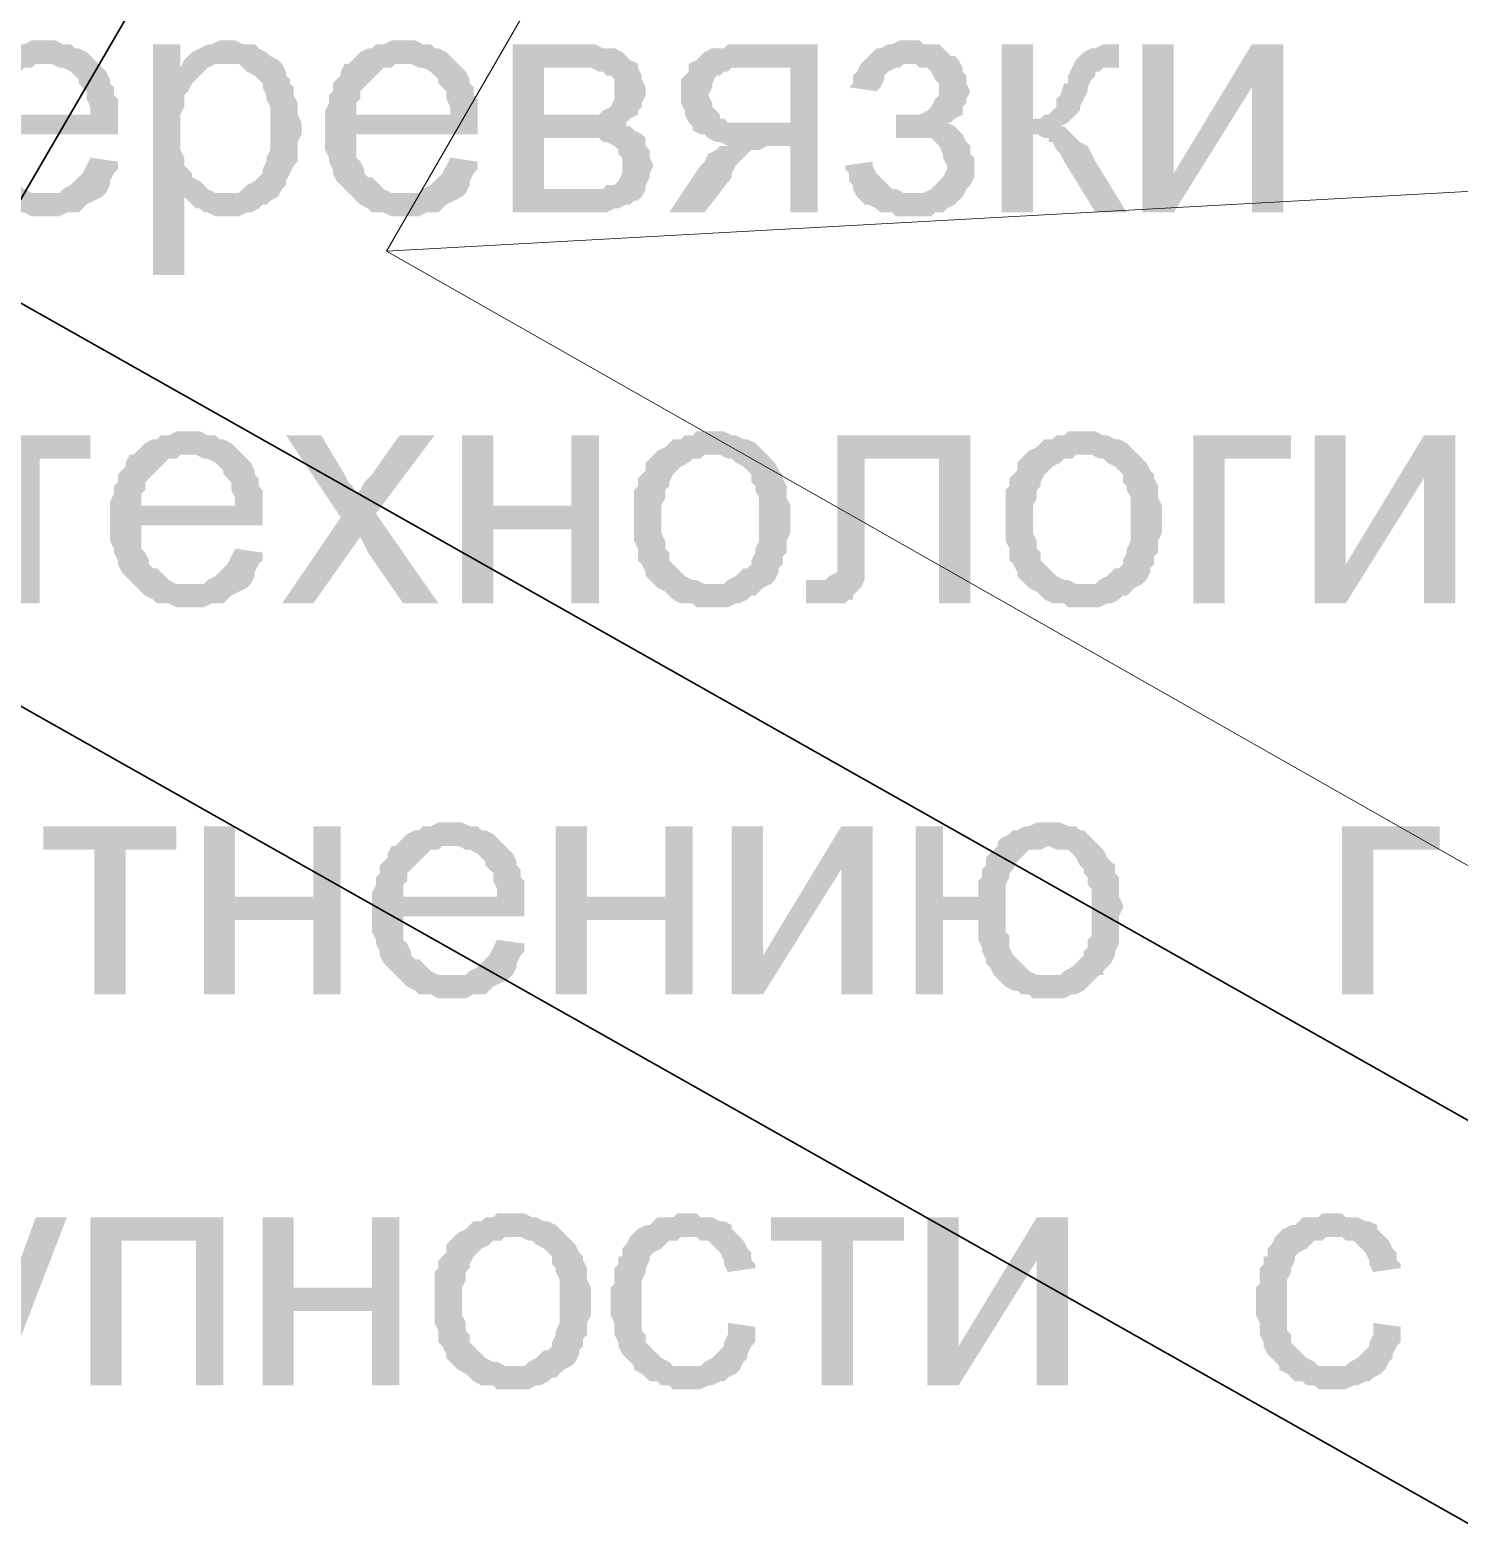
# Model space of a CAD drawing. Header units: millimetres. Extents: x -383313 to -161684, y -117025 to 99224.
# Drawn here: x -346577 to -345030, y -32935 to -31322 of the extents above; entities that cross this region are included whole.
import ezdxf

# ---------------------------------------------------------------- set-up
doc = ezdxf.new("R2010")
doc.units = ezdxf.units.MM
doc.header["$MEASUREMENT"] = 0
doc.layers.add('001__КОНСТРУКТИВ__Стены внутренние', color=7, linetype='Continuous', lineweight=30)
doc.layers.add('Чертежи_Ном._пера__1_Ном._пера__7', color=7, linetype='Continuous', lineweight=18)
doc.layers.add('PDF_Solid Fills', color=7, linetype='Continuous')

# ---------------------------------------------------------------- blocks, each defined once
blk = doc.blocks.new('A$Cf5759c35')
at = {"layer": 'PDF_Solid Fills'}
for points in [[(11899.7, -13068.3), (11899.7, -13068.3), (11887, -13068.3), (11878.6, -13072.5), (11870.1, -13072.5), (11865.9, -13076.8), (11861.6, -13076.8), (11853.2, -13081), (11848.9, -13085.2), (11844.7, -13089.5), (11840.5, -13093.7), (11899.7, -13093.7), (11904, -13093.7), (11908.2, -13093.7), (11916.7, -13097.9), (11920.9, -13097.9), (11929.4, -13102.2), (11933.6, -13106.4), (11937.8, -13110.6), (11937.8, -13114.9), (11942.1, -13119.1), (11946.3, -13123.3), (11946.3, -13131.8), (11950.5, -13140.3), (11950.5, -13148.7), (11848.9, -13148.7), (11980.2, -13148.7), (11980.2, -13140.3), (11980.2, -13131.8), (11975.9, -13127.6), (11975.9, -13119.1), (11971.7, -13114.9), (11971.7, -13110.6), (11967.5, -13102.2), (11963.2, -13097.9), (11959, -13093.7), (11954.8, -13089.5), (11950.5, -13085.2), (11946.3, -13081), (11937.8, -13076.8), (11933.6, -13076.8), (11929.4, -13072.5), (11920.9, -13072.5), (11912.4, -13068.3), (11908.2, -13068.3)], [(12098.7, -13068.3), (12098.7, -13068.3), (12090.2, -13068.3), (12081.8, -13072.5), (12077.5, -13072.5), (12069.1, -13076.8), (12069.1, -13076.8), (12060.6, -13081), (12056.4, -13085.2), (12052.1, -13089.5), (12098.7, -13093.7), (12102.9, -13093.7), (12111.4, -13093.7), (12115.6, -13097.9), (12119.9, -13102.2), (12128.3, -13106.4), (12132.6, -13110.6), (12136.8, -13114.9), (12136.8, -13119.1), (12141, -13127.6), (12141, -13131.8), (12145.3, -13140.3), (12145.3, -13144.5), (12145.3, -13153), (12145.3, -13161.4), (12145.3, -13165.7), (12145.3, -13174.1), (12145.3, -13182.6), (12145.3, -13186.8), (12141, -13195.3), (12141, -13199.5), (12136.8, -13208), (12136.8, -13212.2), (12132.6, -13216.5), (12128.3, -13220.7), (12119.9, -13224.9), (12115.6, -13229.2), (12111.4, -13233.4), (12102.9, -13233.4), (12094.5, -13233.4), (12052.1, -13237.6), (12052.1, -13237.6), (12060.6, -13246.1), (12064.8, -13250.3), (12069.1, -13250.3), (12073.3, -13254.6), (12077.5, -13254.6), (12086, -13258.8), (12090.2, -13258.8), (12098.7, -13258.8), (12098.7, -13258.8), (12107.2, -13258.8), (12111.4, -13258.8), (12119.9, -13254.6), (12124.1, -13254.6), (12132.6, -13250.3), (12136.8, -13246.1), (12141, -13246.1), (12145.3, -13241.9), (12153.7, -13237.6), (12158, -13229.2), (12162.2, -13224.9), (12162.2, -13220.7), (12166.4, -13212.2), (12166.4, -13212.2), (12170.7, -13203.8), (12174.9, -13199.5), (12174.9, -13191.1), (12174.9, -13182.6), (12174.9, -13178.4), (12179.1, -13169.9), (12179.1, -13161.4), (12179.1, -13161.4), (12179.1, -13157.2), (12174.9, -13148.7), (12174.9, -13140.3), (12174.9, -13136), (12170.7, -13127.6), (12170.7, -13119.1), (12166.4, -13114.9), (12166.4, -13110.6), (12162.2, -13106.4), (12162.2, -13102.2), (12158, -13093.7), (12153.7, -13089.5), (12145.3, -13085.2), (12141, -13081), (12141, -13081), (12132.6, -13076.8), (12128.3, -13072.5), (12119.9, -13072.5), (12115.6, -13072.5), (12107.2, -13068.3)], [(12289.2, -13068.3), (12289.2, -13068.3), (12276.5, -13068.3), (12268, -13072.5), (12259.6, -13072.5), (12255.3, -13076.8), (12251.1, -13076.8), (12242.6, -13081), (12238.4, -13085.2), (12234.2, -13089.5), (12229.9, -13093.7), (12289.2, -13093.7), (12293.4, -13093.7), (12297.7, -13093.7), (12306.1, -13097.9), (12310.4, -13097.9), (12318.8, -13102.2), (12323.1, -13106.4), (12327.3, -13110.6), (12327.3, -13114.9), (12331.5, -13119.1), (12335.8, -13123.3), (12335.8, -13131.8), (12340, -13140.3), (12340, -13148.7), (12238.4, -13148.7), (12369.6, -13148.7), (12369.6, -13140.3), (12369.6, -13131.8), (12365.4, -13127.6), (12365.4, -13119.1), (12361.2, -13114.9), (12361.2, -13110.6), (12356.9, -13102.2), (12352.7, -13097.9), (12348.5, -13093.7), (12344.2, -13089.5), (12340, -13085.2), (12335.8, -13081), (12327.3, -13076.8), (12323.1, -13076.8), (12318.8, -13072.5), (12310.4, -13072.5), (12301.9, -13068.3), (12297.7, -13068.3)], [(12839.5, -13068.3), (12826.8, -13068.3), (12818.4, -13072.5), (12814.1, -13072.5), (12805.7, -13076.8), (12801.4, -13076.8), (12797.2, -13081), (12793, -13085.2), (12788.7, -13089.5), (12784.5, -13093.7), (12780.3, -13102.2), (12776, -13106.4), (12776, -13114.9), (12771.8, -13119.1), (12801.4, -13123.3), (12805.7, -13119.1), (12809.9, -13110.6), (12809.9, -13106.4), (12814.1, -13102.2), (12822.6, -13097.9), (12826.8, -13097.9), (12831.1, -13093.7), (12839.5, -13093.7), (12890.3, -13089.5), (12886.1, -13085.2), (12881.9, -13085.2), (12877.6, -13081), (12873.4, -13076.8), (12869.2, -13072.5), (12860.7, -13072.5), (12852.2, -13072.5), (12848, -13068.3)], [(12047.9, -13072.5), (12018.3, -13072.5), (12018.3, -13322.3), (12052.1, -13322.3), (12052.1, -13237.6), (12094.5, -13233.4), (12090.2, -13233.4), (12086, -13233.4), (12077.5, -13229.2), (12073.3, -13224.9), (12069.1, -13220.7), (12060.6, -13216.5), (12060.6, -13212.2), (12056.4, -13208), (12052.1, -13203.8), (12052.1, -13195.3), (12047.9, -13186.8), (12047.9, -13182.6), (12047.9, -13174.1), (12047.9, -13165.7), (12047.9, -13161.4), (12047.9, -13153), (12047.9, -13148.7), (12052.1, -13140.3), (12052.1, -13131.8), (12052.1, -13127.6), (12056.4, -13123.3), (12060.6, -13114.9), (12064.8, -13110.6), (12069.1, -13106.4), (12073.3, -13102.2), (12077.5, -13097.9), (12047.9, -13097.9)], [(12479.7, -13072.5), (12407.7, -13072.5), (12407.7, -13254.6), (12509.3, -13254.6), (12517.8, -13250.3), (12522, -13250.3), (12530.5, -13246.1), (12534.7, -13246.1), (12539, -13241.9), (12543.2, -13241.9), (12547.4, -13237.6), (12551.7, -13229.2), (12441.6, -13229.2), (12441.6, -13174.1), (12479.7, -13174.1), (12547.4, -13169.9), (12539, -13165.7), (12534.7, -13161.4), (12530.5, -13161.4), (12530.5, -13157.2), (12534.7, -13153), (12441.6, -13148.7), (12441.6, -13097.9), (12475.5, -13097.9), (12543.2, -13093.7), (12534.7, -13089.5), (12530.5, -13085.2), (12526.3, -13081), (12517.8, -13076.8), (12517.8, -13076.8), (12509.3, -13076.8), (12505.1, -13076.8), (12496.6, -13072.5), (12488.2, -13072.5)], [(12737.9, -13072.5), (12640.6, -13072.5), (12636.3, -13076.8), (12623.6, -13076.8), (12615.2, -13081), (12610.9, -13085.2), (12606.7, -13089.5), (12606.7, -13089.5), (12598.2, -13093.7), (12708.3, -13097.9), (12708.3, -13157.2), (12674.4, -13157.2), (12602.5, -13161.4), (12602.5, -13165.7), (12610.9, -13169.9), (12615.2, -13169.9), (12619.4, -13174.1), (12627.9, -13178.4), (12632.1, -13178.4), (12640.6, -13182.6), (12636.3, -13182.6), (12708.3, -13182.6), (12708.3, -13254.6), (12737.9, -13254.6)], [(12970.8, -13072.5), (12936.9, -13072.5), (12936.9, -13254.6), (12970.8, -13254.6), (12970.8, -13169.9), (13013.1, -13169.9), (13008.9, -13165.7), (13004.6, -13161.4), (13000.4, -13161.4), (13000.4, -13161.4), (13008.9, -13157.2), (13013.1, -13153), (12970.8, -13153)], [(13063.9, -13072.5), (13047, -13072.5), (13038.5, -13076.8), (13034.3, -13076.8), (13025.8, -13081), (13021.6, -13085.2), (13021.6, -13085.2), (13017.3, -13089.5), (13013.1, -13097.9), (13055.4, -13097.9), (13063.9, -13097.9)], [(13241.7, -13072.5), (13207.8, -13072.5), (13123.2, -13212.2), (13089.3, -13254.6), (13123.2, -13254.6), (13207.8, -13119.1)], [(11840.5, -13093.7), (11836.2, -13093.7), (11832, -13102.2), (11832, -13106.4), (11827.8, -13110.6), (11823.5, -13114.9), (11823.5, -13123.3), (11819.3, -13127.6), (11819.3, -13136), (11815.1, -13144.5), (11815.1, -13148.7), (11815.1, -13157.2), (11815.1, -13165.7), (11815.1, -13174.1), (11815.1, -13178.4), (11815.1, -13186.8), (11819.3, -13195.3), (11819.3, -13199.5), (11823.5, -13208), (11823.5, -13212.2), (11827.8, -13220.7), (11832, -13224.9), (11836.2, -13229.2), (11840.5, -13233.4), (11899.7, -13233.4), (11899.7, -13233.4), (11891.3, -13233.4), (11887, -13233.4), (11878.6, -13229.2), (11874.3, -13224.9), (11870.1, -13220.7), (11865.9, -13216.5), (11861.6, -13216.5), (11857.4, -13212.2), (11857.4, -13208), (11853.2, -13199.5), (11848.9, -13195.3), (11848.9, -13186.8), (11848.9, -13178.4), (11848.9, -13169.9), (11980.2, -13169.9), (11980.2, -13169.9), (11980.2, -13165.7), (11980.2, -13157.2), (11980.2, -13148.7), (11848.9, -13148.7), (11848.9, -13144.5), (11848.9, -13136), (11853.2, -13131.8), (11853.2, -13123.3), (11857.4, -13119.1), (11861.6, -13114.9), (11865.9, -13110.6), (11870.1, -13106.4), (11874.3, -13102.2), (11878.6, -13097.9), (11887, -13097.9), (11891.3, -13093.7), (11899.7, -13093.7)], [(12052.1, -13089.5), (12047.9, -13097.9), (12077.5, -13097.9), (12086, -13093.7), (12090.2, -13093.7), (12098.7, -13093.7)], [(12229.9, -13093.7), (12225.7, -13093.7), (12221.5, -13102.2), (12221.5, -13106.4), (12217.2, -13110.6), (12213, -13114.9), (12213, -13123.3), (12208.8, -13127.6), (12208.8, -13136), (12204.5, -13144.5), (12204.5, -13148.7), (12204.5, -13157.2), (12204.5, -13165.7), (12204.5, -13174.1), (12204.5, -13178.4), (12204.5, -13186.8), (12208.8, -13195.3), (12208.8, -13199.5), (12213, -13208), (12213, -13212.2), (12217.2, -13220.7), (12221.5, -13224.9), (12225.7, -13229.2), (12229.9, -13233.4), (12289.2, -13233.4), (12289.2, -13233.4), (12280.7, -13233.4), (12276.5, -13233.4), (12268, -13229.2), (12263.8, -13224.9), (12259.6, -13220.7), (12255.3, -13216.5), (12251.1, -13216.5), (12246.9, -13212.2), (12246.9, -13208), (12242.6, -13199.5), (12238.4, -13195.3), (12238.4, -13186.8), (12238.4, -13178.4), (12238.4, -13169.9), (12369.6, -13169.9), (12369.6, -13169.9), (12369.6, -13165.7), (12369.6, -13157.2), (12369.6, -13148.7), (12238.4, -13148.7), (12238.4, -13144.5), (12238.4, -13136), (12242.6, -13131.8), (12242.6, -13123.3), (12246.9, -13119.1), (12251.1, -13114.9), (12255.3, -13110.6), (12259.6, -13106.4), (12263.8, -13102.2), (12268, -13097.9), (12276.5, -13097.9), (12280.7, -13093.7), (12289.2, -13093.7)], [(12543.2, -13093.7), (12475.5, -13097.9), (12475.5, -13097.9), (12492.4, -13097.9), (12500.9, -13102.2), (12505.1, -13102.2), (12509.3, -13106.4), (12513.6, -13106.4), (12517.8, -13110.6), (12517.8, -13119.1), (12517.8, -13123.3), (12517.8, -13127.6), (12517.8, -13131.8), (12513.6, -13140.3), (12513.6, -13140.3), (12505.1, -13144.5), (12500.9, -13148.7), (12496.6, -13148.7), (12488.2, -13148.7), (12483.9, -13148.7), (12471.2, -13148.7), (12441.6, -13148.7), (12534.7, -13153), (12543.2, -13148.7), (12543.2, -13144.5), (12547.4, -13140.3), (12547.4, -13136), (12551.7, -13127.6), (12551.7, -13123.3), (12551.7, -13119.1), (12547.4, -13110.6), (12547.4, -13106.4), (12543.2, -13097.9)], [(12598.2, -13093.7), (12598.2, -13102.2), (12594, -13106.4), (12589.8, -13110.6), (12589.8, -13119.1), (12589.8, -13127.6), (12589.8, -13131.8), (12589.8, -13136), (12594, -13144.5), (12594, -13148.7), (12598.2, -13157.2), (12602.5, -13161.4), (12674.4, -13157.2), (12674.4, -13157.2), (12661.7, -13157.2), (12657.5, -13157.2), (12649, -13157.2), (12640.6, -13157.2), (12636.3, -13153), (12632.1, -13153), (12632.1, -13148.7), (12627.9, -13144.5), (12623.6, -13140.3), (12623.6, -13136), (12619.4, -13127.6), (12619.4, -13127.6), (12623.6, -13119.1), (12623.6, -13114.9), (12627.9, -13106.4), (12632.1, -13106.4), (12636.3, -13102.2), (12640.6, -13102.2), (12644.8, -13097.9), (12653.3, -13097.9), (12666, -13097.9), (12708.3, -13097.9)], [(12890.3, -13089.5), (12839.5, -13093.7), (12843.8, -13093.7), (12848, -13097.9), (12856.5, -13097.9), (12860.7, -13102.2), (12860.7, -13102.2), (12864.9, -13110.6), (12869.2, -13114.9), (12869.2, -13123.3), (12869.2, -13127.6), (12864.9, -13131.8), (12860.7, -13140.3), (12860.7, -13140.3), (12856.5, -13144.5), (12848, -13148.7), (12843.8, -13148.7), (12839.5, -13148.7), (12831.1, -13148.7), (12822.6, -13148.7), (12822.6, -13174.1), (12822.6, -13174.1), (12831.1, -13174.1), (12894.6, -13169.9), (12890.3, -13165.7), (12886.1, -13161.4), (12877.6, -13157.2), (12881.9, -13157.2), (12886.1, -13153), (12894.6, -13148.7), (12894.6, -13140.3), (12898.8, -13136), (12898.8, -13131.8), (12903, -13123.3), (12903, -13123.3), (12898.8, -13114.9), (12898.8, -13106.4), (12894.6, -13102.2), (12894.6, -13097.9)], [(13013.1, -13097.9), (13008.9, -13106.4), (13008.9, -13114.9), (13004.6, -13114.9), (13000.4, -13127.6), (12996.2, -13131.8), (12996.2, -13140.3), (12991.9, -13144.5), (12991.9, -13144.5), (12987.7, -13148.7), (12983.5, -13148.7), (12979.2, -13153), (12970.8, -13153), (13013.1, -13153), (13017.3, -13148.7), (13021.6, -13144.5), (13021.6, -13140.3), (13025.8, -13131.8), (13030, -13123.3), (13030, -13119.1), (13034.3, -13110.6), (13038.5, -13106.4), (13038.5, -13102.2), (13042.7, -13102.2), (13047, -13097.9), (13055.4, -13097.9)], [(12547.4, -13169.9), (12479.7, -13174.1), (12479.7, -13174.1), (12500.9, -13174.1), (12505.1, -13178.4), (12509.3, -13178.4), (12517.8, -13182.6), (12522, -13186.8), (12522, -13191.1), (12526.3, -13195.3), (12526.3, -13203.8), (12526.3, -13208), (12526.3, -13212.2), (12522, -13220.7), (12517.8, -13224.9), (12513.6, -13224.9), (12509.3, -13224.9), (12505.1, -13229.2), (12496.6, -13229.2), (12488.2, -13229.2), (12479.7, -13229.2), (12441.6, -13229.2), (12551.7, -13229.2), (12551.7, -13224.9), (12555.9, -13216.5), (12555.9, -13212.2), (12560.1, -13203.8), (12560.1, -13203.8), (12555.9, -13195.3), (12555.9, -13186.8), (12551.7, -13182.6), (12551.7, -13174.1)], [(12636.3, -13182.6), (12632.1, -13182.6), (12627.9, -13186.8), (12619.4, -13191.1), (12615.2, -13199.5), (12610.9, -13203.8), (12577.1, -13254.6), (12615.2, -13254.6), (12644.8, -13216.5), (12644.8, -13212.2), (12649, -13203.8), (12653.3, -13199.5), (12657.5, -13195.3), (12661.7, -13191.1), (12666, -13186.8), (12670.2, -13186.8), (12674.4, -13186.8), (12682.9, -13182.6), (12691.4, -13182.6), (12708.3, -13182.6)], [(12894.6, -13169.9), (12831.1, -13174.1), (12860.7, -13174.1), (12864.9, -13178.4), (12869.2, -13182.6), (12873.4, -13191.1), (12873.4, -13195.3), (12877.6, -13203.8), (12877.6, -13208), (12873.4, -13216.5), (12869.2, -13220.7), (12864.9, -13224.9), (12864.9, -13224.9), (12860.7, -13229.2), (12852.2, -13233.4), (12848, -13233.4), (12839.5, -13233.4), (12894.6, -13237.6), (12898.8, -13229.2), (12903, -13224.9), (12907.3, -13216.5), (12907.3, -13212.2), (12907.3, -13203.8), (12907.3, -13203.8), (12907.3, -13195.3), (12903, -13191.1), (12903, -13182.6), (12898.8, -13178.4), (12898.8, -13178.4)], [(13013.1, -13169.9), (12970.8, -13169.9), (12975, -13169.9), (12983.5, -13174.1), (12987.7, -13174.1), (12987.7, -13178.4), (12991.9, -13178.4), (12996.2, -13186.8), (13000.4, -13191.1), (13004.6, -13199.5), (13038.5, -13254.6), (13072.4, -13254.6), (13038.5, -13199.5), (13038.5, -13199.5), (13034.3, -13191.1), (13030, -13182.6), (13021.6, -13178.4), (13017.3, -13174.1)], [(11950.5, -13195.3), (11950.5, -13195.3), (11946.3, -13203.8), (11942.1, -13212.2), (11937.8, -13216.5), (11933.6, -13220.7), (11929.4, -13224.9), (11929.4, -13224.9), (11920.9, -13229.2), (11916.7, -13233.4), (11908.2, -13233.4), (11899.7, -13233.4), (11840.5, -13233.4), (11840.5, -13233.4), (11844.7, -13237.6), (11848.9, -13241.9), (11853.2, -13246.1), (11861.6, -13250.3), (11865.9, -13254.6), (11874.3, -13254.6), (11878.6, -13254.6), (11887, -13258.8), (11895.5, -13258.8), (11899.7, -13258.8), (11899.7, -13258.8), (11908.2, -13258.8), (11916.7, -13258.8), (11925.1, -13254.6), (11929.4, -13254.6), (11937.8, -13254.6), (11942.1, -13250.3), (11946.3, -13246.1), (11954.8, -13241.9), (11954.8, -13241.9), (11963.2, -13237.6), (11967.5, -13233.4), (11971.7, -13224.9), (11971.7, -13220.7), (11975.9, -13212.2), (11980.2, -13208), (11980.2, -13199.5)], [(12340, -13195.3), (12340, -13195.3), (12335.8, -13203.8), (12331.5, -13212.2), (12327.3, -13216.5), (12323.1, -13220.7), (12318.8, -13224.9), (12318.8, -13224.9), (12310.4, -13229.2), (12306.1, -13233.4), (12297.7, -13233.4), (12289.2, -13233.4), (12229.9, -13233.4), (12229.9, -13233.4), (12234.2, -13237.6), (12238.4, -13241.9), (12242.6, -13246.1), (12251.1, -13250.3), (12255.3, -13254.6), (12263.8, -13254.6), (12268, -13254.6), (12276.5, -13258.8), (12285, -13258.8), (12289.2, -13258.8), (12289.2, -13258.8), (12297.7, -13258.8), (12306.1, -13258.8), (12314.6, -13254.6), (12318.8, -13254.6), (12327.3, -13254.6), (12331.5, -13250.3), (12335.8, -13246.1), (12344.2, -13241.9), (12344.2, -13241.9), (12352.7, -13237.6), (12356.9, -13233.4), (12361.2, -13224.9), (12361.2, -13220.7), (12365.4, -13212.2), (12369.6, -13208), (12369.6, -13199.5)], [(12797.2, -13199.5), (12767.6, -13203.8), (12767.6, -13208), (12771.8, -13212.2), (12771.8, -13220.7), (12776, -13224.9), (12776, -13229.2), (12780.3, -13237.6), (12784.5, -13241.9), (12788.7, -13246.1), (12793, -13246.1), (12801.4, -13250.3), (12805.7, -13254.6), (12809.9, -13254.6), (12818.4, -13254.6), (12822.6, -13258.8), (12831.1, -13258.8), (12839.5, -13258.8), (12843.8, -13258.8), (12852.2, -13258.8), (12860.7, -13258.8), (12864.9, -13254.6), (12873.4, -13254.6), (12877.6, -13250.3), (12886.1, -13246.1), (12890.3, -13241.9), (12890.3, -13241.9), (12894.6, -13237.6), (12839.5, -13233.4), (12839.5, -13233.4), (12831.1, -13233.4), (12822.6, -13229.2), (12818.4, -13229.2), (12814.1, -13224.9), (12809.9, -13220.7), (12805.7, -13216.5), (12801.4, -13212.2), (12797.2, -13203.8)], [(11950.5, -13495.9), (11806.6, -13495.9), (11806.6, -13521.3), (11861.6, -13521.3), (11861.6, -13677.9), (11895.5, -13677.9), (11895.5, -13521.3), (11950.5, -13521.3)], [(12056.4, -13491.6), (12056.4, -13491.6), (12043.7, -13491.6), (12035.2, -13495.9), (12026.7, -13495.9), (12022.5, -13500.1), (12018.3, -13500.1), (12009.8, -13504.3), (12005.6, -13508.6), (12001.3, -13512.8), (11997.1, -13517), (12056.4, -13517), (12060.6, -13517), (12064.8, -13517), (12073.3, -13521.3), (12077.5, -13521.3), (12086, -13525.5), (12090.2, -13529.7), (12094.5, -13534), (12094.5, -13538.2), (12098.7, -13542.4), (12102.9, -13546.7), (12102.9, -13555.1), (12107.2, -13563.6), (12107.2, -13572.1), (12005.6, -13572.1), (12136.8, -13572.1), (12136.8, -13563.6), (12136.8, -13555.1), (12132.6, -13550.9), (12132.6, -13542.4), (12128.3, -13538.2), (12128.3, -13534), (12124.1, -13525.5), (12119.9, -13521.3), (12115.6, -13517), (12111.4, -13512.8), (12107.2, -13508.6), (12102.9, -13504.3), (12094.5, -13500.1), (12090.2, -13500.1), (12086, -13495.9), (12077.5, -13495.9), (12069.1, -13491.6), (12064.8, -13491.6)], [(12200.3, -13495.9), (12162.2, -13495.9), (12221.5, -13584.8), (12242.6, -13605.9), (12251.1, -13622.9), (12289.2, -13677.9), (12327.3, -13677.9), (12259.6, -13580.5), (12238.4, -13559.4), (12238.4, -13559.4), (12234.2, -13550.9), (12229.9, -13546.7), (12225.7, -13538.2)], [(12323.1, -13495.9), (12285, -13495.9), (12255.3, -13538.2), (12251.1, -13542.4), (12246.9, -13546.7), (12242.6, -13555.1), (12238.4, -13559.4), (12259.6, -13580.5)], [(12386.6, -13495.9), (12352.7, -13495.9), (12352.7, -13677.9), (12386.6, -13677.9), (12386.6, -13597.5), (12471.2, -13597.5), (12386.6, -13572.1)], [(12500.9, -13495.9), (12471.2, -13495.9), (12471.2, -13572.1), (12386.6, -13572.1), (12471.2, -13597.5), (12471.2, -13677.9), (12500.9, -13677.9)], [(12623.6, -13491.6), (12623.6, -13491.6), (12606.7, -13491.6), (12602.5, -13495.9), (12594, -13495.9), (12589.8, -13500.1), (12581.3, -13500.1), (12577.1, -13504.3), (12572.8, -13508.6), (12564.4, -13512.8), (12564.4, -13512.8), (12560.1, -13517), (12623.6, -13517), (12623.6, -13517), (12632.1, -13517), (12640.6, -13521.3), (12644.8, -13521.3), (12649, -13525.5), (12657.5, -13529.7), (12661.7, -13534), (12666, -13538.2), (12666, -13546.7), (12670.2, -13550.9), (12670.2, -13555.1), (12674.4, -13563.6), (12674.4, -13572.1), (12674.4, -13576.3), (12674.4, -13584.8), (12674.4, -13589), (12674.4, -13597.5), (12674.4, -13605.9), (12674.4, -13610.2), (12670.2, -13618.6), (12670.2, -13622.9), (12666, -13631.3), (12666, -13635.6), (12661.7, -13639.8), (12657.5, -13639.8), (12653.3, -13644), (12649, -13648.3), (12640.6, -13652.5), (12636.3, -13656.7), (12627.9, -13656.7), (12623.6, -13656.7), (12560.1, -13656.7), (12564.4, -13661), (12572.8, -13665.2), (12577.1, -13669.4), (12581.3, -13673.7), (12589.8, -13677.9), (12594, -13677.9), (12602.5, -13677.9), (12606.7, -13682.1), (12615.2, -13682.1), (12623.6, -13682.1), (12627.9, -13682.1), (12632.1, -13682.1), (12640.6, -13682.1), (12649, -13677.9), (12653.3, -13677.9), (12661.7, -13673.7), (12666, -13669.4), (12670.2, -13669.4), (12674.4, -13665.2), (12678.7, -13661), (12687.1, -13656.7), (12691.4, -13652.5), (12695.6, -13644), (12695.6, -13639.8), (12695.6, -13639.8), (12699.8, -13635.6), (12699.8, -13627.1), (12704.1, -13622.9), (12704.1, -13614.4), (12704.1, -13610.2), (12708.3, -13601.7), (12708.3, -13593.2), (12708.3, -13584.8), (12708.3, -13580.5), (12708.3, -13572.1), (12704.1, -13563.6), (12704.1, -13555.1), (12704.1, -13550.9), (12699.8, -13542.4), (12699.8, -13538.2), (12695.6, -13534), (12691.4, -13525.5), (12687.1, -13521.3), (12682.9, -13517), (12678.7, -13512.8), (12674.4, -13508.6), (12670.2, -13504.3), (12661.7, -13500.1), (12657.5, -13500.1), (12649, -13495.9), (12644.8, -13495.9), (12636.3, -13491.6), (12632.1, -13491.6)], [(12903, -13495.9), (12759.1, -13495.9), (12759.1, -13644), (12759.1, -13644), (12750.6, -13648.3), (12750.6, -13648.3), (12746.4, -13652.5), (12737.9, -13652.5), (12725.2, -13652.5), (12725.2, -13677.9), (12729.5, -13677.9), (12737.9, -13677.9), (12742.2, -13677.9), (12750.6, -13677.9), (12750.6, -13677.9), (12759.1, -13677.9), (12767.6, -13677.9), (12771.8, -13673.7), (12776, -13673.7), (12776, -13669.4), (12780.3, -13665.2), (12784.5, -13661), (12788.7, -13652.5), (12788.7, -13648.3), (12788.7, -13644), (12788.7, -13639.8), (12788.7, -13631.3), (12788.7, -13622.9), (12788.7, -13614.4), (12788.7, -13521.3), (12869.2, -13521.3)], [(13025.8, -13491.6), (13025.8, -13491.6), (13008.9, -13491.6), (13004.6, -13495.9), (12996.2, -13495.9), (12991.9, -13500.1), (12983.5, -13500.1), (12979.2, -13504.3), (12975, -13508.6), (12966.5, -13512.8), (12966.5, -13512.8), (12962.3, -13517), (13025.8, -13517), (13025.8, -13517), (13034.3, -13517), (13042.7, -13521.3), (13047, -13521.3), (13051.2, -13525.5), (13059.7, -13529.7), (13063.9, -13534), (13068.1, -13538.2), (13068.1, -13546.7), (13072.4, -13550.9), (13072.4, -13555.1), (13076.6, -13563.6), (13076.6, -13572.1), (13076.6, -13576.3), (13076.6, -13584.8), (13076.6, -13589), (13076.6, -13597.5), (13076.6, -13605.9), (13076.6, -13610.2), (13072.4, -13618.6), (13072.4, -13622.9), (13068.1, -13631.3), (13068.1, -13635.6), (13063.9, -13639.8), (13059.7, -13639.8), (13055.4, -13644), (13051.2, -13648.3), (13042.7, -13652.5), (13038.5, -13656.7), (13030, -13656.7), (13025.8, -13656.7), (12962.3, -13656.7), (12966.5, -13661), (12975, -13665.2), (12979.2, -13669.4), (12983.5, -13673.7), (12991.9, -13677.9), (12996.2, -13677.9), (13004.6, -13677.9), (13008.9, -13682.1), (13017.3, -13682.1), (13025.8, -13682.1), (13030, -13682.1), (13034.3, -13682.1), (13042.7, -13682.1), (13051.2, -13677.9), (13055.4, -13677.9), (13063.9, -13673.7), (13068.1, -13669.4), (13072.4, -13669.4), (13076.6, -13665.2), (13080.8, -13661), (13089.3, -13656.7), (13093.5, -13652.5), (13097.8, -13644), (13097.8, -13639.8), (13097.8, -13639.8), (13102, -13635.6), (13102, -13627.1), (13106.2, -13622.9), (13106.2, -13614.4), (13106.2, -13610.2), (13110.5, -13601.7), (13110.5, -13593.2), (13110.5, -13584.8), (13110.5, -13580.5), (13110.5, -13572.1), (13106.2, -13563.6), (13106.2, -13555.1), (13106.2, -13550.9), (13102, -13542.4), (13102, -13538.2), (13097.8, -13534), (13093.5, -13525.5), (13089.3, -13521.3), (13085.1, -13517), (13080.8, -13512.8), (13076.6, -13508.6), (13072.4, -13504.3), (13063.9, -13500.1), (13059.7, -13500.1), (13051.2, -13495.9), (13047, -13495.9), (13038.5, -13491.6), (13034.3, -13491.6)], [(13250.2, -13495.9), (13144.3, -13495.9), (13144.3, -13677.9), (13178.2, -13677.9), (13178.2, -13521.3), (13250.2, -13521.3)], [(13428, -13495.9), (13394.1, -13495.9), (13309.4, -13635.6), (13275.6, -13677.9), (13309.4, -13677.9), (13394.1, -13542.4)], [(11997.1, -13517), (11992.9, -13517), (11988.6, -13525.5), (11988.6, -13529.7), (11984.4, -13534), (11980.2, -13538.2), (11980.2, -13546.7), (11975.9, -13550.9), (11975.9, -13559.4), (11971.7, -13567.8), (11971.7, -13572.1), (11971.7, -13580.5), (11971.7, -13589), (11971.7, -13597.5), (11971.7, -13601.7), (11971.7, -13610.2), (11975.9, -13618.6), (11975.9, -13622.9), (11980.2, -13631.3), (11980.2, -13635.6), (11984.4, -13644), (11988.6, -13648.3), (11992.9, -13652.5), (11997.1, -13656.7), (12056.4, -13656.7), (12056.4, -13656.7), (12047.9, -13656.7), (12043.7, -13656.7), (12035.2, -13652.5), (12031, -13648.3), (12026.7, -13644), (12022.5, -13639.8), (12018.3, -13639.8), (12014, -13635.6), (12014, -13631.3), (12009.8, -13622.9), (12005.6, -13618.6), (12005.6, -13610.2), (12005.6, -13601.7), (12005.6, -13593.2), (12136.8, -13593.2), (12136.8, -13593.2), (12136.8, -13589), (12136.8, -13580.5), (12136.8, -13572.1), (12005.6, -13572.1), (12005.6, -13567.8), (12005.6, -13559.4), (12009.8, -13555.1), (12009.8, -13546.7), (12014, -13542.4), (12018.3, -13538.2), (12022.5, -13534), (12026.7, -13529.7), (12031, -13525.5), (12035.2, -13521.3), (12043.7, -13521.3), (12047.9, -13517), (12056.4, -13517)], [(12560.1, -13517), (12555.9, -13521.3), (12551.7, -13525.5), (12551.7, -13534), (12547.4, -13538.2), (12543.2, -13542.4), (12543.2, -13550.9), (12539, -13555.1), (12539, -13563.6), (12539, -13572.1), (12539, -13580.5), (12539, -13589), (12539, -13589), (12539, -13597.5), (12539, -13605.9), (12539, -13610.2), (12543.2, -13618.6), (12543.2, -13627.1), (12543.2, -13631.3), (12547.4, -13635.6), (12551.7, -13644), (12551.7, -13648.3), (12555.9, -13652.5), (12560.1, -13656.7), (12623.6, -13656.7), (12619.4, -13656.7), (12615.2, -13656.7), (12606.7, -13652.5), (12602.5, -13652.5), (12594, -13648.3), (12589.8, -13644), (12585.5, -13639.8), (12585.5, -13639.8), (12581.3, -13635.6), (12577.1, -13631.3), (12577.1, -13622.9), (12572.8, -13618.6), (12572.8, -13610.2), (12568.6, -13601.7), (12568.6, -13597.5), (12568.6, -13589), (12568.6, -13584.8), (12568.6, -13576.3), (12568.6, -13572.1), (12572.8, -13563.6), (12572.8, -13555.1), (12577.1, -13550.9), (12577.1, -13546.7), (12581.3, -13538.2), (12585.5, -13534), (12585.5, -13534), (12589.8, -13529.7), (12598.2, -13525.5), (12602.5, -13521.3), (12610.9, -13521.3), (12615.2, -13517), (12623.6, -13517)], [(12962.3, -13517), (12958.1, -13521.3), (12953.8, -13525.5), (12953.8, -13534), (12949.6, -13538.2), (12945.4, -13542.4), (12945.4, -13550.9), (12941.1, -13555.1), (12941.1, -13563.6), (12941.1, -13572.1), (12941.1, -13580.5), (12941.1, -13589), (12941.1, -13589), (12941.1, -13597.5), (12941.1, -13605.9), (12941.1, -13610.2), (12945.4, -13618.6), (12945.4, -13627.1), (12945.4, -13631.3), (12949.6, -13635.6), (12953.8, -13644), (12953.8, -13648.3), (12958.1, -13652.5), (12962.3, -13656.7), (13025.8, -13656.7), (13021.6, -13656.7), (13017.3, -13656.7), (13008.9, -13652.5), (13004.6, -13652.5), (12996.2, -13648.3), (12991.9, -13644), (12987.7, -13639.8), (12987.7, -13639.8), (12983.5, -13635.6), (12979.2, -13631.3), (12979.2, -13622.9), (12975, -13618.6), (12975, -13610.2), (12970.8, -13601.7), (12970.8, -13597.5), (12970.8, -13589), (12970.8, -13584.8), (12970.8, -13576.3), (12970.8, -13572.1), (12975, -13563.6), (12975, -13555.1), (12979.2, -13550.9), (12979.2, -13546.7), (12983.5, -13538.2), (12987.7, -13534), (12987.7, -13534), (12991.9, -13529.7), (13000.4, -13525.5), (13004.6, -13521.3), (13013.1, -13521.3), (13017.3, -13517), (13025.8, -13517)], [(12107.2, -13618.6), (12107.2, -13618.6), (12102.9, -13627.1), (12098.7, -13635.6), (12094.5, -13639.8), (12090.2, -13644), (12086, -13648.3), (12086, -13648.3), (12077.5, -13652.5), (12073.3, -13656.7), (12064.8, -13656.7), (12056.4, -13656.7), (11997.1, -13656.7), (11997.1, -13656.7), (12001.3, -13661), (12005.6, -13665.2), (12009.8, -13669.4), (12018.3, -13673.7), (12022.5, -13677.9), (12031, -13677.9), (12035.2, -13677.9), (12043.7, -13682.1), (12052.1, -13682.1), (12056.4, -13682.1), (12056.4, -13682.1), (12064.8, -13682.1), (12073.3, -13682.1), (12081.8, -13677.9), (12086, -13677.9), (12094.5, -13677.9), (12098.7, -13673.7), (12102.9, -13669.4), (12111.4, -13665.2), (12111.4, -13665.2), (12119.9, -13661), (12124.1, -13656.7), (12128.3, -13648.3), (12128.3, -13644), (12132.6, -13635.6), (12136.8, -13631.3), (12136.8, -13622.9)], [(12043.7, -13919.2), (11899.7, -13919.2), (11899.7, -13944.6), (11954.8, -13944.6), (11954.8, -14101.2), (11988.6, -14101.2), (11988.6, -13944.6), (12043.7, -13944.6)], [(12107.2, -13919.2), (12073.3, -13919.2), (12073.3, -14101.2), (12107.2, -14101.2), (12107.2, -14020.8), (12191.8, -14020.8), (12107.2, -13995.4)], [(12221.5, -13919.2), (12191.8, -13919.2), (12191.8, -13995.4), (12107.2, -13995.4), (12191.8, -14020.8), (12191.8, -14101.2), (12221.5, -14101.2)], [(12340, -13915), (12340, -13915), (12327.3, -13915), (12318.8, -13919.2), (12310.4, -13919.2), (12306.1, -13923.4), (12301.9, -13923.4), (12293.4, -13927.7), (12289.2, -13931.9), (12285, -13936.1), (12280.7, -13940.4), (12340, -13940.4), (12344.2, -13940.4), (12348.5, -13940.4), (12356.9, -13944.6), (12361.2, -13944.6), (12369.6, -13948.8), (12373.9, -13953.1), (12378.1, -13957.3), (12378.1, -13961.5), (12382.3, -13965.8), (12386.6, -13970), (12386.6, -13978.5), (12390.8, -13986.9), (12390.8, -13995.4), (12289.2, -13995.4), (12420.4, -13995.4), (12420.4, -13986.9), (12420.4, -13978.5), (12416.2, -13974.2), (12416.2, -13965.8), (12412, -13961.5), (12412, -13957.3), (12407.7, -13948.8), (12403.5, -13944.6), (12399.3, -13940.4), (12395, -13936.1), (12390.8, -13931.9), (12386.6, -13927.7), (12378.1, -13923.4), (12373.9, -13923.4), (12369.6, -13919.2), (12361.2, -13919.2), (12352.7, -13915), (12348.5, -13915)], [(12488.2, -13919.2), (12454.3, -13919.2), (12454.3, -14101.2), (12488.2, -14101.2), (12488.2, -14020.8), (12572.8, -14020.8), (12488.2, -13995.4)], [(12602.5, -13919.2), (12572.8, -13919.2), (12572.8, -13995.4), (12488.2, -13995.4), (12572.8, -14020.8), (12572.8, -14101.2), (12602.5, -14101.2)], [(12797.2, -13919.2), (12763.3, -13919.2), (12678.7, -14058.9), (12644.8, -14101.2), (12678.7, -14101.2), (12763.3, -13965.8)], [(12873.4, -13919.2), (12843.8, -13919.2), (12843.8, -14101.2), (12873.4, -14101.2), (12873.4, -14020.8), (12911.5, -14020.8), (12941.1, -14016.6), (12941.1, -14008.1), (12941.1, -14003.9), (12941.1, -13995.4), (12873.4, -13995.4)], [(12987.7, -13915), (12975, -13915), (12966.5, -13919.2), (12962.3, -13919.2), (12953.8, -13923.4), (12949.6, -13923.4), (12945.4, -13927.7), (12936.9, -13931.9), (12932.7, -13936.1), (12932.7, -13940.4), (12928.4, -13944.6), (12924.2, -13948.8), (12920, -13953.1), (12920, -13961.5), (12915.7, -13965.8), (12915.7, -13974.2), (12911.5, -13978.5), (12911.5, -13986.9), (12911.5, -13995.4), (12873.4, -13995.4), (12941.1, -13995.4), (12941.1, -13991.2), (12941.1, -13982.7), (12945.4, -13974.2), (12945.4, -13970), (12949.6, -13965.8), (12953.8, -13957.3), (12953.8, -13957.3), (12958.1, -13953.1), (12962.3, -13948.8), (12966.5, -13944.6), (12975, -13944.6), (12979.2, -13944.6), (12987.7, -13940.4), (13042.7, -13940.4), (13038.5, -13936.1), (13034.3, -13931.9), (13030, -13927.7), (13025.8, -13923.4), (13021.6, -13923.4), (13017.3, -13919.2), (13008.9, -13919.2), (13000.4, -13915), (12996.2, -13915)], [(13411, -13919.2), (13305.2, -13919.2), (13305.2, -14101.2), (13339.1, -14101.2), (13339.1, -13944.6), (13411, -13944.6)], [(12280.7, -13940.4), (12276.5, -13940.4), (12272.3, -13948.8), (12272.3, -13953.1), (12268, -13957.3), (12263.8, -13961.5), (12263.8, -13970), (12259.6, -13974.2), (12259.6, -13982.7), (12255.3, -13991.2), (12255.3, -13995.4), (12255.3, -14003.9), (12255.3, -14012.3), (12255.3, -14020.8), (12255.3, -14025), (12255.3, -14033.5), (12259.6, -14042), (12259.6, -14046.2), (12263.8, -14054.7), (12263.8, -14058.9), (12268, -14067.4), (12272.3, -14071.6), (12276.5, -14075.8), (12280.7, -14080.1), (12340, -14080.1), (12340, -14080.1), (12331.5, -14080.1), (12327.3, -14080.1), (12318.8, -14075.8), (12314.6, -14071.6), (12310.4, -14067.4), (12306.1, -14063.1), (12301.9, -14063.1), (12297.7, -14058.9), (12297.7, -14054.7), (12293.4, -14046.2), (12289.2, -14042), (12289.2, -14033.5), (12289.2, -14025), (12289.2, -14016.6), (12420.4, -14016.6), (12420.4, -14016.6), (12420.4, -14012.3), (12420.4, -14003.9), (12420.4, -13995.4), (12289.2, -13995.4), (12289.2, -13991.2), (12289.2, -13982.7), (12293.4, -13978.5), (12293.4, -13970), (12297.7, -13965.8), (12301.9, -13961.5), (12306.1, -13957.3), (12310.4, -13953.1), (12314.6, -13948.8), (12318.8, -13944.6), (12327.3, -13944.6), (12331.5, -13940.4), (12340, -13940.4)], [(13042.7, -13940.4), (12987.7, -13940.4), (12996.2, -13944.6), (13008.9, -13944.6), (13013.1, -13948.8), (13017.3, -13953.1), (13021.6, -13961.5), (13025.8, -13965.8), (13025.8, -13970), (13030, -13974.2), (13030, -13982.7), (13034.3, -13986.9), (13034.3, -13995.4), (13034.3, -14003.9), (13034.3, -14012.3), (13034.3, -14020.8), (13034.3, -14029.3), (13034.3, -14037.7), (13030, -14042), (13030, -14050.4), (13025.8, -14054.7), (13025.8, -14058.9), (13021.6, -14063.1), (13017.3, -14067.4), (13013.1, -14071.6), (13004.6, -14075.8), (13000.4, -14080.1), (12991.9, -14080.1), (12987.7, -14080.1), (13047, -14080.1), (13047, -14075.8), (13051.2, -14071.6), (13055.4, -14067.4), (13059.7, -14058.9), (13059.7, -14054.7), (13063.9, -14046.2), (13063.9, -14042), (13063.9, -14033.5), (13063.9, -14025), (13063.9, -14016.6), (13068.1, -14008.1), (13068.1, -14003.9), (13063.9, -13995.4), (13063.9, -13986.9), (13063.9, -13982.7), (13063.9, -13974.2), (13059.7, -13970), (13059.7, -13961.5), (13055.4, -13957.3), (13051.2, -13953.1), (13047, -13944.6)], [(12941.1, -14016.6), (12911.5, -14020.8), (12911.5, -14042), (12915.7, -14050.4), (12915.7, -14054.7), (12920, -14063.1), (12920, -14067.4), (12924.2, -14071.6), (12928.4, -14080.1), (12932.7, -14084.3), (12936.9, -14088.5), (12941.1, -14092.8), (12949.6, -14097), (12953.8, -14097), (12958.1, -14101.2), (12966.5, -14101.2), (12970.8, -14105.5), (12979.2, -14105.5), (12987.7, -14105.5), (12991.9, -14105.5), (13000.4, -14105.5), (13004.6, -14105.5), (13013.1, -14101.2), (13017.3, -14101.2), (13025.8, -14097), (13030, -14092.8), (13034.3, -14088.5), (13038.5, -14084.3), (13042.7, -14080.1), (13047, -14080.1), (12987.7, -14080.1), (12979.2, -14080.1), (12975, -14080.1), (12966.5, -14075.8), (12962.3, -14071.6), (12958.1, -14067.4), (12953.8, -14063.1), (12953.8, -14063.1), (12949.6, -14058.9), (12945.4, -14050.4), (12945.4, -14046.2), (12945.4, -14037.7), (12941.1, -14033.5), (12941.1, -14025)], [(12390.8, -14042), (12390.8, -14042), (12386.6, -14050.4), (12382.3, -14058.9), (12378.1, -14063.1), (12373.9, -14067.4), (12369.6, -14071.6), (12369.6, -14071.6), (12361.2, -14075.8), (12356.9, -14080.1), (12348.5, -14080.1), (12340, -14080.1), (12280.7, -14080.1), (12280.7, -14080.1), (12285, -14084.3), (12289.2, -14088.5), (12293.4, -14092.8), (12301.9, -14097), (12306.1, -14101.2), (12314.6, -14101.2), (12318.8, -14101.2), (12327.3, -14105.5), (12335.8, -14105.5), (12340, -14105.5), (12340, -14105.5), (12348.5, -14105.5), (12356.9, -14105.5), (12365.4, -14101.2), (12369.6, -14101.2), (12378.1, -14101.2), (12382.3, -14097), (12386.6, -14092.8), (12395, -14088.5), (12395, -14088.5), (12403.5, -14084.3), (12407.7, -14080.1), (12412, -14071.6), (12412, -14067.4), (12416.2, -14058.9), (12420.4, -14054.7), (12420.4, -14046.2)], [(11925.1, -14342.5), (11891.3, -14342.5), (11853.2, -14448.4), (11853.2, -14448.4), (11848.9, -14456.8), (11848.9, -14465.3), (11844.7, -14469.5), (11844.7, -14478), (11844.7, -14482.2), (11840.5, -14490.7), (11827.8, -14524.6), (11823.5, -14524.6), (11823.5, -14533), (11819.3, -14537.3), (11819.3, -14545.7), (11815.1, -14550), (11815.1, -14554.2), (11815.1, -14554.2), (11810.8, -14562.7), (11802.4, -14566.9), (11802.4, -14566.9), (11793.9, -14566.9), (11785.4, -14566.9), (11836.2, -14566.9), (11836.2, -14566.9), (11840.5, -14562.7), (11840.5, -14558.4), (11844.7, -14550), (11848.9, -14545.7), (11848.9, -14537.3), (11853.2, -14528.8)], [(12094.5, -14342.5), (11950.5, -14342.5), (11950.5, -14524.6), (11984.4, -14524.6), (11984.4, -14367.9), (12064.8, -14367.9)], [(12170.7, -14342.5), (12136.8, -14342.5), (12136.8, -14524.6), (12170.7, -14524.6), (12170.7, -14444.1), (12255.3, -14444.1), (12170.7, -14418.7)], [(12285, -14342.5), (12255.3, -14342.5), (12255.3, -14418.7), (12170.7, -14418.7), (12255.3, -14444.1), (12255.3, -14524.6), (12285, -14524.6)], [(12407.7, -14338.3), (12407.7, -14338.3), (12390.8, -14338.3), (12386.6, -14342.5), (12378.1, -14342.5), (12373.9, -14346.8), (12365.4, -14346.8), (12361.2, -14351), (12356.9, -14355.2), (12348.5, -14359.5), (12348.5, -14359.5), (12344.2, -14363.7), (12407.7, -14363.7), (12407.7, -14363.7), (12416.2, -14363.7), (12424.7, -14367.9), (12428.9, -14367.9), (12433.1, -14372.2), (12441.6, -14376.4), (12445.8, -14380.6), (12450.1, -14384.9), (12450.1, -14393.3), (12454.3, -14397.6), (12454.3, -14401.8), (12458.5, -14410.3), (12458.5, -14418.7), (12458.5, -14423), (12458.5, -14431.4), (12458.5, -14435.7), (12458.5, -14444.1), (12458.5, -14452.6), (12458.5, -14456.8), (12454.3, -14465.3), (12454.3, -14469.5), (12450.1, -14478), (12450.1, -14482.2), (12445.8, -14486.5), (12441.6, -14486.5), (12437.4, -14490.7), (12433.1, -14494.9), (12424.7, -14499.2), (12420.4, -14503.4), (12412, -14503.4), (12407.7, -14503.4), (12344.2, -14503.4), (12348.5, -14507.6), (12356.9, -14511.9), (12361.2, -14516.1), (12365.4, -14520.3), (12373.9, -14524.6), (12378.1, -14524.6), (12386.6, -14524.6), (12390.8, -14528.8), (12399.3, -14528.8), (12407.7, -14528.8), (12412, -14528.8), (12416.2, -14528.8), (12424.7, -14528.8), (12433.1, -14524.6), (12437.4, -14524.6), (12445.8, -14520.3), (12450.1, -14516.1), (12454.3, -14516.1), (12458.5, -14511.9), (12462.8, -14507.6), (12471.2, -14503.4), (12475.5, -14499.2), (12479.7, -14490.7), (12479.7, -14486.5), (12479.7, -14486.5), (12483.9, -14482.2), (12483.9, -14473.8), (12488.2, -14469.5), (12488.2, -14461.1), (12488.2, -14456.8), (12492.4, -14448.4), (12492.4, -14439.9), (12492.4, -14431.4), (12492.4, -14427.2), (12492.4, -14418.7), (12488.2, -14410.3), (12488.2, -14401.8), (12488.2, -14397.6), (12483.9, -14389.1), (12483.9, -14384.9), (12479.7, -14380.6), (12475.5, -14372.2), (12471.2, -14367.9), (12467, -14363.7), (12462.8, -14359.5), (12458.5, -14355.2), (12454.3, -14351), (12445.8, -14346.8), (12441.6, -14346.8), (12433.1, -14342.5), (12428.9, -14342.5), (12420.4, -14338.3), (12416.2, -14338.3)], [(12598.2, -14338.3), (12585.5, -14338.3), (12581.3, -14342.5), (12564.4, -14342.5), (12560.1, -14346.8), (12555.9, -14351), (12551.7, -14351), (12543.2, -14355.2), (12539, -14359.5), (12534.7, -14363.7), (12530.5, -14372.2), (12526.3, -14376.4), (12526.3, -14384.9), (12522, -14384.9), (12522, -14393.3), (12517.8, -14397.6), (12517.8, -14406), (12517.8, -14414.5), (12513.6, -14418.7), (12513.6, -14427.2), (12513.6, -14435.7), (12513.6, -14444.1), (12513.6, -14448.4), (12517.8, -14456.8), (12517.8, -14465.3), (12517.8, -14469.5), (12522, -14478), (12522, -14482.2), (12526.3, -14490.7), (12530.5, -14494.9), (12534.7, -14499.2), (12539, -14503.4), (12598.2, -14503.4), (12594, -14503.4), (12589.8, -14503.4), (12581.3, -14503.4), (12577.1, -14499.2), (12568.6, -14494.9), (12564.4, -14490.7), (12560.1, -14486.5), (12560.1, -14486.5), (12555.9, -14482.2), (12551.7, -14478), (12551.7, -14469.5), (12547.4, -14465.3), (12547.4, -14456.8), (12547.4, -14452.6), (12547.4, -14444.1), (12547.4, -14435.7), (12547.4, -14431.4), (12547.4, -14423), (12547.4, -14414.5), (12547.4, -14410.3), (12551.7, -14401.8), (12551.7, -14397.6), (12555.9, -14389.1), (12555.9, -14384.9), (12560.1, -14380.6), (12560.1, -14380.6), (12568.6, -14376.4), (12572.8, -14372.2), (12577.1, -14367.9), (12585.5, -14367.9), (12589.8, -14363.7), (12598.2, -14363.7), (12653.3, -14363.7), (12649, -14359.5), (12644.8, -14355.2), (12644.8, -14351), (12636.3, -14346.8), (12632.1, -14346.8), (12623.6, -14342.5), (12619.4, -14342.5), (12610.9, -14342.5), (12606.7, -14338.3)], [(12831.1, -14342.5), (12687.1, -14342.5), (12687.1, -14367.9), (12742.2, -14367.9), (12742.2, -14524.6), (12776, -14524.6), (12776, -14367.9), (12831.1, -14367.9)], [(13008.9, -14342.5), (12975, -14342.5), (12890.3, -14482.2), (12856.5, -14524.6), (12890.3, -14524.6), (12975, -14389.1)], [(13296.7, -14338.3), (13284, -14338.3), (13279.8, -14342.5), (13262.9, -14342.5), (13258.6, -14346.8), (13254.4, -14351), (13250.2, -14351), (13241.7, -14355.2), (13237.5, -14359.5), (13233.2, -14363.7), (13229, -14372.2), (13224.8, -14376.4), (13224.8, -14384.9), (13220.5, -14384.9), (13220.5, -14393.3), (13216.3, -14397.6), (13216.3, -14406), (13216.3, -14414.5), (13212.1, -14418.7), (13212.1, -14427.2), (13212.1, -14435.7), (13212.1, -14444.1), (13212.1, -14448.4), (13216.3, -14456.8), (13216.3, -14465.3), (13216.3, -14469.5), (13220.5, -14478), (13220.5, -14482.2), (13224.8, -14490.7), (13229, -14494.9), (13233.2, -14499.2), (13237.5, -14503.4), (13296.7, -14503.4), (13292.5, -14503.4), (13288.3, -14503.4), (13279.8, -14503.4), (13275.6, -14499.2), (13267.1, -14494.9), (13262.9, -14490.7), (13258.6, -14486.5), (13258.6, -14486.5), (13254.4, -14482.2), (13250.2, -14478), (13250.2, -14469.5), (13245.9, -14465.3), (13245.9, -14456.8), (13245.9, -14452.6), (13245.9, -14444.1), (13245.9, -14435.7), (13245.9, -14431.4), (13245.9, -14423), (13245.9, -14414.5), (13245.9, -14410.3), (13250.2, -14401.8), (13250.2, -14397.6), (13254.4, -14389.1), (13254.4, -14384.9), (13258.6, -14380.6), (13258.6, -14380.6), (13267.1, -14376.4), (13271.3, -14372.2), (13275.6, -14367.9), (13284, -14367.9), (13288.3, -14363.7), (13296.7, -14363.7), (13351.8, -14363.7), (13347.5, -14359.5), (13343.3, -14355.2), (13343.3, -14351), (13334.8, -14346.8), (13330.6, -14346.8), (13322.1, -14342.5), (13317.9, -14342.5), (13309.4, -14342.5), (13305.2, -14338.3)], [(12344.2, -14363.7), (12340, -14367.9), (12335.8, -14372.2), (12335.8, -14380.6), (12331.5, -14384.9), (12327.3, -14389.1), (12327.3, -14397.6), (12323.1, -14401.8), (12323.1, -14410.3), (12323.1, -14418.7), (12323.1, -14427.2), (12323.1, -14435.7), (12323.1, -14435.7), (12323.1, -14444.1), (12323.1, -14452.6), (12323.1, -14456.8), (12327.3, -14465.3), (12327.3, -14473.8), (12327.3, -14478), (12331.5, -14482.2), (12335.8, -14490.7), (12335.8, -14494.9), (12340, -14499.2), (12344.2, -14503.4), (12407.7, -14503.4), (12403.5, -14503.4), (12399.3, -14503.4), (12390.8, -14499.2), (12386.6, -14499.2), (12378.1, -14494.9), (12373.9, -14490.7), (12369.6, -14486.5), (12369.6, -14486.5), (12365.4, -14482.2), (12361.2, -14478), (12361.2, -14469.5), (12356.9, -14465.3), (12356.9, -14456.8), (12352.7, -14448.4), (12352.7, -14444.1), (12352.7, -14435.7), (12352.7, -14431.4), (12352.7, -14423), (12352.7, -14418.7), (12356.9, -14410.3), (12356.9, -14401.8), (12361.2, -14397.6), (12361.2, -14393.3), (12365.4, -14384.9), (12369.6, -14380.6), (12369.6, -14380.6), (12373.9, -14376.4), (12382.3, -14372.2), (12386.6, -14367.9), (12395, -14367.9), (12399.3, -14363.7), (12407.7, -14363.7)], [(12653.3, -14363.7), (12598.2, -14363.7), (12606.7, -14363.7), (12610.9, -14367.9), (12619.4, -14367.9), (12623.6, -14372.2), (12627.9, -14376.4), (12632.1, -14380.6), (12636.3, -14389.1), (12636.3, -14393.3), (12640.6, -14401.8), (12670.2, -14397.6), (12670.2, -14393.3), (12666, -14389.1), (12666, -14380.6), (12661.7, -14376.4), (12657.5, -14367.9)], [(13351.8, -14363.7), (13296.7, -14363.7), (13305.2, -14363.7), (13309.4, -14367.9), (13317.9, -14367.9), (13322.1, -14372.2), (13326.4, -14376.4), (13330.6, -14380.6), (13334.8, -14389.1), (13334.8, -14393.3), (13339.1, -14401.8), (13368.7, -14397.6), (13368.7, -14393.3), (13364.5, -14389.1), (13364.5, -14380.6), (13360.2, -14376.4), (13356, -14367.9)], [(12640.6, -14456.8), (12640.6, -14469.5), (12636.3, -14478), (12636.3, -14482.2), (12632.1, -14486.5), (12627.9, -14490.7), (12623.6, -14494.9), (12615.2, -14499.2), (12610.9, -14503.4), (12602.5, -14503.4), (12598.2, -14503.4), (12539, -14503.4), (12539, -14507.6), (12547.4, -14511.9), (12551.7, -14516.1), (12555.9, -14520.3), (12564.4, -14520.3), (12568.6, -14524.6), (12577.1, -14524.6), (12581.3, -14528.8), (12589.8, -14528.8), (12598.2, -14528.8), (12602.5, -14528.8), (12610.9, -14528.8), (12619.4, -14524.6), (12623.6, -14524.6), (12632.1, -14520.3), (12636.3, -14520.3), (12640.6, -14516.1), (12649, -14511.9), (12649, -14511.9), (12653.3, -14507.6), (12657.5, -14499.2), (12661.7, -14494.9), (12661.7, -14490.7), (12666, -14482.2), (12670.2, -14478), (12670.2, -14469.5), (12670.2, -14461.1)], [(13339.1, -14456.8), (13339.1, -14469.5), (13334.8, -14478), (13334.8, -14482.2), (13330.6, -14486.5), (13326.4, -14490.7), (13322.1, -14494.9), (13313.7, -14499.2), (13309.4, -14503.4), (13301, -14503.4), (13296.7, -14503.4), (13237.5, -14503.4), (13237.5, -14507.6), (13245.9, -14511.9), (13250.2, -14516.1), (13254.4, -14520.3), (13262.9, -14520.3), (13267.1, -14524.6), (13275.6, -14524.6), (13279.8, -14528.8), (13288.3, -14528.8), (13296.7, -14528.8), (13301, -14528.8), (13309.4, -14528.8), (13317.9, -14524.6), (13322.1, -14524.6), (13330.6, -14520.3), (13334.8, -14520.3), (13339.1, -14516.1), (13347.5, -14511.9), (13347.5, -14511.9), (13351.8, -14507.6), (13356, -14499.2), (13360.2, -14494.9), (13360.2, -14490.7), (13364.5, -14482.2), (13368.7, -14478), (13368.7, -14469.5), (13368.7, -14461.1)]]:
    blk.add_hatch(color=8, dxfattribs=at).paths.add_polyline_path(points)
at = {"layer": 'PDF_Solid Fills', "color": 8, "lineweight": 13}
for points in [[(13123.2, -13072.5), (13089.3, -13072.5), (13123.2, -13212.2), (13089.3, -13254.6)], [(13241.7, -13072.5), (13207.8, -13119.1), (13241.7, -13254.6), (13207.8, -13254.6)], [(12903, -13495.9), (12869.2, -13521.3), (12903, -13677.9), (12869.2, -13677.9)], [(13309.4, -13495.9), (13275.6, -13495.9), (13309.4, -13635.6), (13275.6, -13677.9)], [(13428, -13495.9), (13394.1, -13542.4), (13428, -13677.9), (13394.1, -13677.9)], [(12221.5, -13584.8), (12158, -13677.9), (12242.6, -13605.9), (12191.8, -13677.9)], [(12678.7, -13919.2), (12644.8, -13919.2), (12678.7, -14058.9), (12644.8, -14101.2)], [(12797.2, -13919.2), (12763.3, -13965.8), (12797.2, -14101.2), (12763.3, -14101.2)], [(12094.5, -14342.5), (12064.8, -14367.9), (12094.5, -14524.6), (12064.8, -14524.6)], [(12890.3, -14342.5), (12856.5, -14342.5), (12890.3, -14482.2), (12856.5, -14524.6)], [(13008.9, -14342.5), (12975, -14389.1), (13008.9, -14524.6), (12975, -14524.6)]]:
    blk.add_solid(points, dxfattribs=at)

msp = doc.modelspace()

# ---------------------------------------------------------------- linework, layer by layer
at = {"lineweight": 30, "ltscale": 100}
msp.add_line((-347981.0941, -33899.36197), (-342554.40075, -24579.74136), dxfattribs=at)
at = {"layer": '001__КОНСТРУКТИВ__Стены внутренние', "color": 7, "linetype": 'Continuous', "flags": 128}
for points in [[(-343646.87599, -33278.14388), (-346636.25712, -31589.78418)], [(-346827.48825, -31918.19809), (-344595.16335, -33178.98327)]]:
    msp.add_lwpolyline(points, dxfattribs=at)
at = {"layer": 'Чертежи_Ном._пера__1_Ном._пера__7', "color": 7, "linetype": 'Continuous', "lineweight": 18}
for p, q in [((-345298.39452, -30015.86117), (-346190.92261, -31561.45859)), ((-346190.92261, -31561.45859), (-342933.98688, -31381.22333)), ((-346190.92261, -31561.45859), (-343807.3416, -32916.24708))]:
    msp.add_line(p, q, dxfattribs=at)

# ---------------------------------------------------------------- block references
at = {"ltscale": 100}
msp.add_blockref('A$Cf5759c35', (-358461.97282, -18264.93104), dxfattribs=at)

doc.saveas('drawing.dxf')
